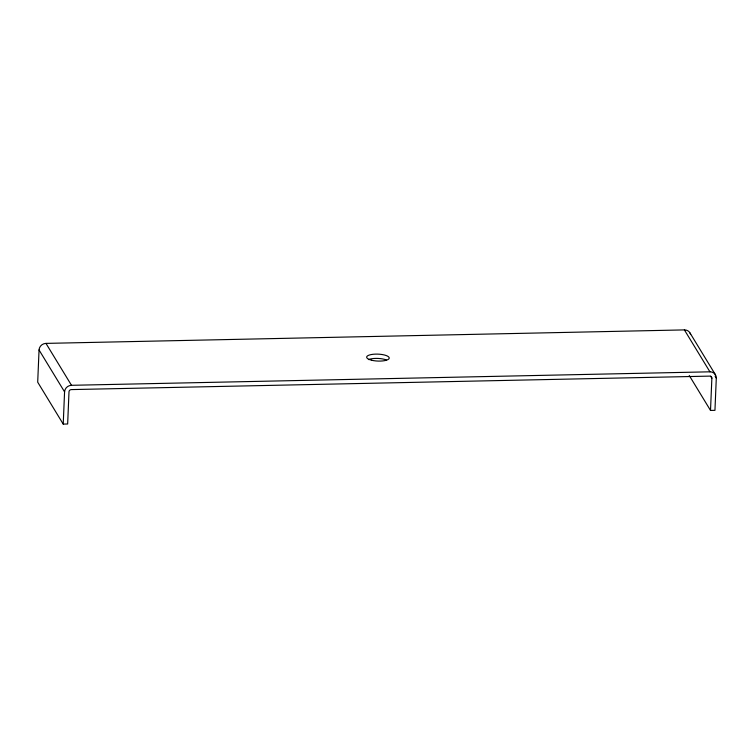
<?xml version="1.0" encoding="UTF-8"?>
<svg xmlns="http://www.w3.org/2000/svg" width="754" height="754" viewBox="0 0 754 754"><rect width="100%" height="100%" fill="white"/><g stroke="black" fill="none" stroke-linecap="round" stroke-linejoin="round"><path stroke-width="1.13" d="M690.626 334.54A6.777 6.315 -31.3 0 0 684.396 329.903L45.975 343.39A6.777 6.315 -31.3 0 0 39.048 349.969L37.7 382.184L63.223 424.097L67.653 424.002L69 391.788A2.262 2.102 -31.3 0 1 71.31 389.592L709.74 376.114A2.262 2.102 -31.3 0 1 711.87 378.206L710.513 410.43L714.952 410.336L716.3 378.112L715.084 376.123M63.223 424.097L64.571 391.882L39.048 349.969M64.571 391.882A6.777 6.315 -31.3 0 1 71.489 385.303L709.919 371.816A6.777 6.315 -31.3 0 1 716.3 378.112M690.023 333.004L715.546 374.917M684.396 329.903L709.919 371.816M710.654 376.218L711.87 378.206M689.25 375.501L710.513 410.43M45.975 343.39L71.489 385.303M368.423 359.592A11.291 3.468 2.4 0 1 386.302 359.95M371.609 360.233A11.291 3.468 2.4 0 0 389.205 358.282A11.291 3.468 2.4 0 0 373.023 354.286A11.291 3.468 2.4 0 0 371.609 360.233"/></g></svg>
